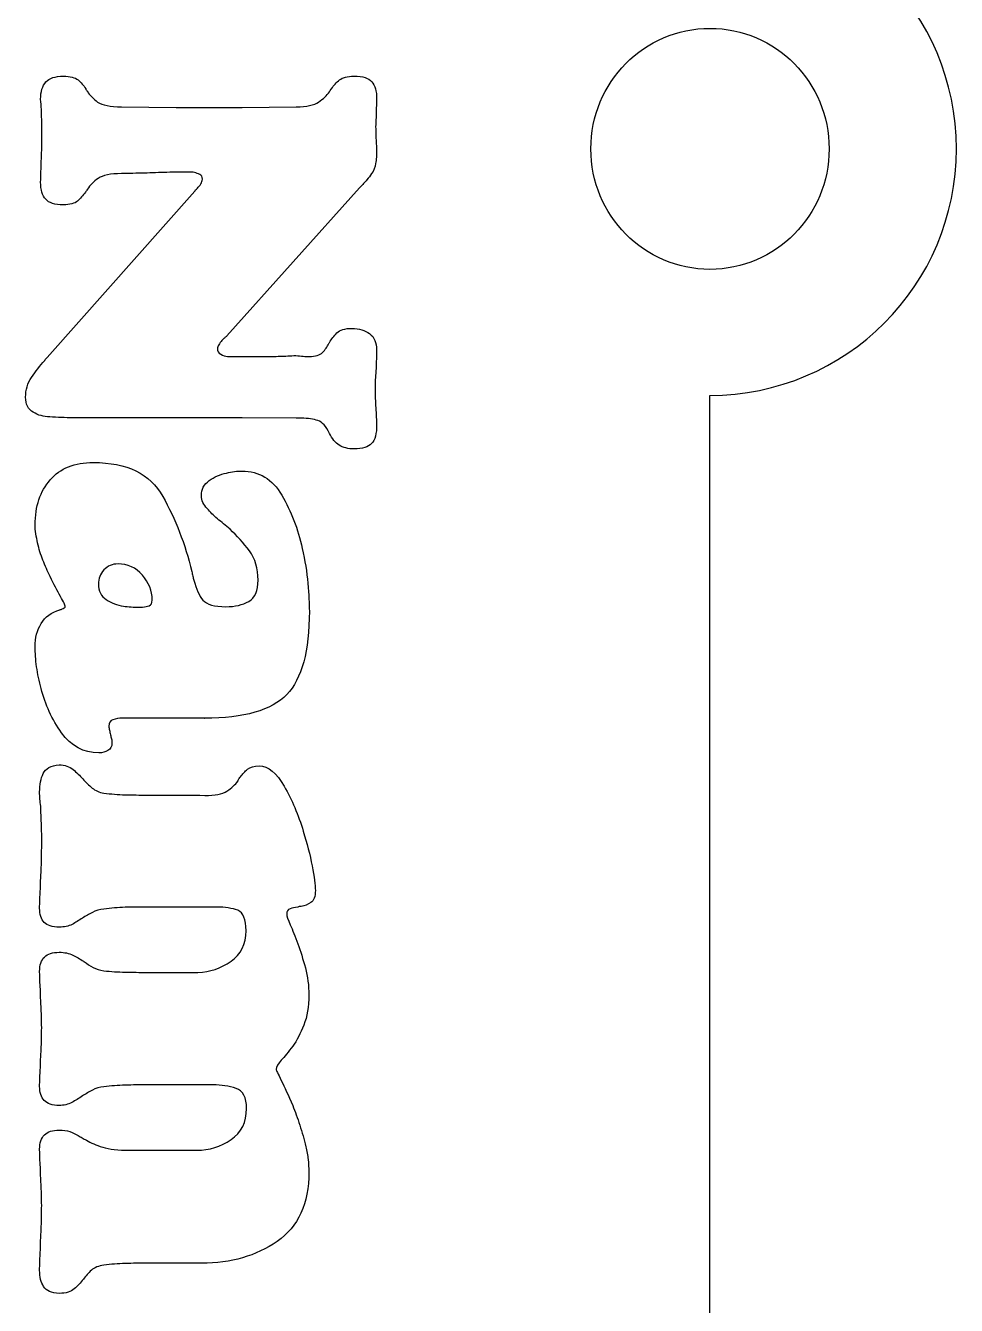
# Model space of a CAD drawing. Extents: x 0 to 771, y 958 to 1701.
# Drawn here: x 728.3 to 771.1, y 1390.8 to 1449.7 of the extents above; entities that cross this region are included whole.
import ezdxf

# ---------------------------------------------------------------- set-up
doc = ezdxf.new("R2010")
doc.units = 0
doc.layers.add('H0114_Printing', color=7, linetype='CONTINUOUS')

msp = doc.modelspace()

# ---------------------------------------------------------------- linework, layer by layer
at = {"layer": 'H0114_Printing', "color": 4}
for points in [[(732.733782, 1445.984764), (735.252782, 1445.961764), (738.279782, 1445.961764), (740.775781, 1445.984764)], [(729.059782, 1443.985764), (729.059782, 1444.482764), (729.059782, 1444.944764), (729.059782, 1445.406764)], [(735.968782, 1442.980764), (735.852782, 1442.980764)], [(729.313782, 1434.453764), (736.107782, 1442.102764)], [(743.687781, 1442.263764), (737.586782, 1435.446764)], [(737.609782, 1434.499764), (737.747782, 1434.499764), (737.863782, 1434.499764), (738.591782, 1434.499764), (739.319782, 1434.499764)], [(731.647782, 1431.680764), (730.514782, 1431.680764)], [(741.006781, 1431.657764), (740.775781, 1431.657764), (738.279782, 1431.680764), (731.647782, 1431.680764)], [(733.496182, 1422.968764), (733.519182, 1422.968764)], [(733.519182, 1422.968764), (733.635182, 1422.968764), (733.704182, 1422.968764)], [(736.569182, 1417.861765), (733.103182, 1417.861765), (732.780182, 1417.861765)], [(736.546182, 1417.861765), (736.569182, 1417.861765)], [(733.912482, 1414.326165), (733.935482, 1414.326165)], [(733.935482, 1414.326165), (736.338482, 1414.326165), (736.569482, 1414.303165)], [(729.059482, 1411.876165), (729.059482, 1412.523165)], [(737.101482, 1409.173165), (736.824482, 1409.173165), (733.935482, 1409.173165)], [(741.006481, 1409.196165), (740.913481, 1409.196165)], [(733.912482, 1406.169165), (736.200482, 1406.169165), (736.246482, 1406.169165)], [(736.939482, 1400.992165), (736.847482, 1400.992165), (736.754482, 1400.992165), (736.592482, 1400.992165), (736.430482, 1400.992165), (733.935482, 1400.992165)], [(733.103482, 1397.988165), (736.200482, 1397.988165)], [(736.430482, 1392.789165), (733.935482, 1392.789165)]]:
    msp.add_lwpolyline(points, dxfattribs=at)
at = {"layer": 'H0114_Printing', "color": 1}
msp.add_lwpolyline([(754.329681, 1444.052064)], close=True, dxfattribs=at)
msp.add_lwpolyline([(759.809681, 1303.945067), (759.809681, 1432.713064)], dxfattribs=at)
for points in [[(771.148681, 1444.052064), (771.148681, 1450.314064), (766.072681, 1455.391064), (759.809681, 1455.391064)], [(754.329681, 1444.052064), (754.329681, 1447.114064), (756.783681, 1449.596064), (759.809681, 1449.596064)], [(759.809681, 1449.596064), (762.836681, 1449.596064), (765.290681, 1447.114064), (765.290681, 1444.052064)], [(759.809681, 1438.508064), (756.783681, 1438.508064), (754.329681, 1440.990064), (754.329681, 1444.052064)], [(765.290681, 1444.052064), (765.290681, 1440.990064), (762.836681, 1438.508064), (759.809681, 1438.508064)], [(759.809681, 1432.713064), (766.072681, 1432.713064), (771.148681, 1437.790064), (771.148681, 1444.052064)]]:
    msp.add_open_spline(points, degree=3, dxfattribs=at)
at = {"layer": 'H0114_Printing', "color": 4}
for points in [[(729.012782, 1446.331764), (729.012782, 1446.685764), (729.093782, 1446.951764), (729.255782, 1447.128764)], [(729.255782, 1447.128764), (729.417782, 1447.305764), (729.683782, 1447.394764), (730.052782, 1447.394764)], [(730.052782, 1447.394764), (730.376782, 1447.394764), (730.603782, 1447.336764), (730.734782, 1447.220764)], [(730.734782, 1447.220764), (730.865782, 1447.105764), (730.984782, 1446.970764), (731.092782, 1446.816764)], [(742.392781, 1446.816764), (742.500781, 1446.970764), (742.624781, 1447.105764), (742.762781, 1447.220764)], [(742.762781, 1447.220764), (742.901781, 1447.336764), (743.124781, 1447.394764), (743.432781, 1447.394764)], [(743.432781, 1447.394764), (743.833781, 1447.394764), (744.106781, 1447.309764), (744.252781, 1447.140764)], [(744.252781, 1447.140764), (744.399781, 1446.970764), (744.472781, 1446.709764), (744.472781, 1446.354764)], [(731.092782, 1446.816764), (731.092782, 1446.785764), (731.100782, 1446.762764), (731.115782, 1446.747764)], [(731.115782, 1446.747764), (731.130782, 1446.732764), (731.146782, 1446.716764), (731.161782, 1446.701764)], [(731.161782, 1446.701764), (731.269782, 1446.516764), (731.427782, 1446.350764), (731.635782, 1446.204764)], [(741.803781, 1446.204764), (742.011781, 1446.350764), (742.176781, 1446.508764), (742.300781, 1446.678764)], [(742.300781, 1446.678764), (742.315781, 1446.709764), (742.330781, 1446.735764), (742.346781, 1446.758764)], [(742.346781, 1446.758764), (742.361781, 1446.781764), (742.377781, 1446.801764), (742.392781, 1446.816764)], [(729.047782, 1445.868764), (729.039782, 1446.023764), (729.028782, 1446.177764), (729.012782, 1446.331764)], [(731.635782, 1446.204764), (731.843782, 1446.057764), (732.209782, 1445.984764), (732.733782, 1445.984764)], [(740.775781, 1445.984764), (741.252781, 1445.984764), (741.595781, 1446.057764), (741.803781, 1446.204764)], [(744.461781, 1446.030764), (744.453781, 1445.923764), (744.449781, 1445.815764), (744.449781, 1445.707764)], [(744.472781, 1446.354764), (744.472781, 1446.247764), (744.468781, 1446.138764), (744.461781, 1446.030764)], [(729.059782, 1445.406764), (729.059782, 1445.560764), (729.055782, 1445.715764), (729.047782, 1445.868764)], [(744.437781, 1445.406764), (744.430781, 1445.299764), (744.426781, 1445.191764), (744.426781, 1445.083764)], [(744.449781, 1445.707764), (744.449781, 1445.615764), (744.445781, 1445.514764), (744.437781, 1445.406764)], [(744.426781, 1445.083764), (744.426781, 1444.913764), (744.430781, 1444.740764), (744.437781, 1444.563764)], [(744.437781, 1444.563764), (744.445781, 1444.386764), (744.457781, 1444.213764), (744.472781, 1444.043764)], [(729.035782, 1443.488764), (729.051782, 1443.658764), (729.059782, 1443.823764), (729.059782, 1443.985764)], [(744.472781, 1444.043764), (744.472781, 1443.766764), (744.457781, 1443.542764), (744.426781, 1443.373764)], [(729.012782, 1442.518764), (729.012782, 1442.672764), (729.016782, 1442.834764), (729.024782, 1443.003764)], [(729.024782, 1443.003764), (729.032782, 1443.173764), (729.035782, 1443.335764), (729.035782, 1443.488764)], [(744.426781, 1443.373764), (744.395781, 1443.203764), (744.334781, 1443.049764), (744.241781, 1442.910764)], [(729.244782, 1441.732764), (729.089782, 1441.902764), (729.012782, 1442.164764), (729.012782, 1442.518764)], [(731.658782, 1442.691764), (731.450782, 1442.545764), (731.285782, 1442.379764), (731.161782, 1442.195764)], [(732.733782, 1442.910764), (732.225782, 1442.910764), (731.866782, 1442.838764), (731.658782, 1442.691764)], [(733.253782, 1442.922764), (733.076782, 1442.914764), (732.902782, 1442.910764), (732.733782, 1442.910764)], [(733.773782, 1442.934764), (733.603782, 1442.934764), (733.430782, 1442.930764), (733.253782, 1442.922764)], [(734.824782, 1442.969764), (734.478782, 1442.961764), (734.127782, 1442.949764), (733.773782, 1442.934764)], [(735.852782, 1442.980764), (735.513782, 1442.980764), (735.171782, 1442.977764), (734.824782, 1442.969764)], [(736.084782, 1442.957764), (736.053782, 1442.973764), (736.014782, 1442.980764), (735.968782, 1442.980764)], [(736.338782, 1442.876764), (736.260782, 1442.914764), (736.176782, 1442.941764), (736.084782, 1442.957764)], [(736.223782, 1442.240764), (736.283782, 1442.302764), (736.338782, 1442.368764), (736.384782, 1442.437764)], [(736.453782, 1442.657764), (736.453782, 1442.764764), (736.415782, 1442.838764), (736.338782, 1442.876764)], [(736.384782, 1442.437764), (736.430782, 1442.507764), (736.453782, 1442.579764), (736.453782, 1442.657764)], [(744.022781, 1442.622764), (743.936781, 1442.522764), (743.825781, 1442.402764), (743.687781, 1442.263764)], [(744.241781, 1442.910764), (744.179781, 1442.818764), (744.106781, 1442.722764), (744.022781, 1442.622764)], [(731.069782, 1442.056764), (730.961782, 1441.902764), (730.841782, 1441.767764), (730.711782, 1441.651764)], [(731.115782, 1442.125764), (731.100782, 1442.110764), (731.084782, 1442.087764), (731.069782, 1442.056764)], [(731.161782, 1442.195764), (731.146782, 1442.164764), (731.130782, 1442.140764), (731.115782, 1442.125764)], [(736.107782, 1442.102764), (736.107782, 1442.117764), (736.118782, 1442.136764), (736.141782, 1442.160764)], [(736.141782, 1442.160764), (736.164782, 1442.183764), (736.191782, 1442.210764), (736.223782, 1442.240764)], [(730.052782, 1441.478764), (729.667782, 1441.478764), (729.397782, 1441.563764), (729.244782, 1441.732764)], [(730.711782, 1441.651764), (730.580782, 1441.536764), (730.360782, 1441.478764), (730.052782, 1441.478764)], [(737.493782, 1435.366764), (737.462782, 1435.343764), (737.432782, 1435.316764), (737.401782, 1435.285764)], [(737.586782, 1435.446764), (737.555782, 1435.416764), (737.524782, 1435.389764), (737.493782, 1435.366764)], [(742.300781, 1435.146764), (742.392781, 1435.300764), (742.508781, 1435.446764), (742.646781, 1435.585764)], [(742.646781, 1435.585764), (742.785781, 1435.724764), (743.016781, 1435.793764), (743.340781, 1435.793764)], [(743.340781, 1435.793764), (743.663781, 1435.793764), (743.933781, 1435.712764), (744.149781, 1435.551764)], [(744.149781, 1435.551764), (744.364781, 1435.389764), (744.472781, 1435.138764), (744.472781, 1434.799764)], [(737.239782, 1435.088764), (737.193782, 1435.019764), (737.162782, 1434.954764), (737.147782, 1434.892764)], [(737.147782, 1434.892764), (737.147782, 1434.753764), (737.196782, 1434.657764), (737.297782, 1434.603764)], [(737.401782, 1435.285764), (737.339782, 1435.224764), (737.285782, 1435.158764), (737.239782, 1435.088764)], [(741.977781, 1434.684764), (742.100781, 1434.807764), (742.199781, 1434.946764), (742.277781, 1435.100764)], [(742.277781, 1435.100764), (742.292781, 1435.115764), (742.300781, 1435.131764), (742.300781, 1435.146764)], [(744.472781, 1434.799764), (744.472781, 1434.661764), (744.468781, 1434.522764), (744.461781, 1434.383764)], [(728.597782, 1433.540764), (728.781782, 1433.810764), (728.982782, 1434.068764), (729.197782, 1434.314764)], [(729.197782, 1434.314764), (729.213782, 1434.345764), (729.232782, 1434.372764), (729.255782, 1434.395764)], [(729.255782, 1434.395764), (729.278782, 1434.419764), (729.297782, 1434.438764), (729.313782, 1434.453764)], [(737.297782, 1434.603764), (737.397782, 1434.549764), (737.501782, 1434.514764), (737.609782, 1434.499764)], [(739.319782, 1434.499764), (739.550782, 1434.499764), (739.785782, 1434.503764), (740.024781, 1434.510764)], [(740.024781, 1434.510764), (740.263781, 1434.518764), (740.505781, 1434.530764), (740.752781, 1434.545764)], [(740.752781, 1434.545764), (740.875781, 1434.530764), (740.986781, 1434.518764), (741.087781, 1434.510764)], [(741.087781, 1434.510764), (741.187781, 1434.503764), (741.283781, 1434.499764), (741.376781, 1434.499764)], [(741.376781, 1434.499764), (741.653781, 1434.499764), (741.853781, 1434.561764), (741.977781, 1434.684764)], [(744.461781, 1434.383764), (744.453781, 1434.245764), (744.449781, 1434.099764), (744.449781, 1433.945764)], [(744.449781, 1433.945764), (744.434781, 1433.806764), (744.422781, 1433.667764), (744.414781, 1433.529764)], [(728.319782, 1432.627764), (728.319782, 1432.966764), (728.411782, 1433.271764), (728.597782, 1433.540764)], [(744.414781, 1433.529764), (744.406781, 1433.390764), (744.402781, 1433.251764), (744.402781, 1433.112764)], [(744.402781, 1433.112764), (744.402781, 1432.820764), (744.410781, 1432.531764), (744.426781, 1432.246764)], [(728.666782, 1431.934764), (728.435782, 1432.073764), (728.319782, 1432.304764), (728.319782, 1432.627764)], [(729.428782, 1431.726764), (729.151782, 1431.726764), (728.897782, 1431.796764), (728.666782, 1431.934764)], [(744.426781, 1432.246764), (744.441781, 1431.961764), (744.457781, 1431.672764), (744.472781, 1431.379764)], [(730.514782, 1431.680764), (730.145782, 1431.680764), (729.782782, 1431.695764), (729.428782, 1431.726764)], [(741.768781, 1431.552764), (741.568781, 1431.622764), (741.314781, 1431.657764), (741.006781, 1431.657764)], [(742.300781, 1430.963764), (742.146781, 1431.287764), (741.969781, 1431.484764), (741.768781, 1431.552764)], [(744.472781, 1431.379764), (744.472781, 1430.948764), (744.395781, 1430.651764), (744.241781, 1430.490764)], [(742.751781, 1430.420764), (742.573781, 1430.536764), (742.423781, 1430.717764), (742.300781, 1430.963764)], [(743.432781, 1430.247764), (743.155781, 1430.247764), (742.927781, 1430.305764), (742.751781, 1430.420764)], [(744.241781, 1430.490764), (744.087781, 1430.328764), (743.817781, 1430.247764), (743.432781, 1430.247764)], [(729.452182, 1428.826764), (729.914182, 1429.358764), (730.576182, 1429.624764), (731.439182, 1429.624764)], [(731.439182, 1429.624764), (732.980182, 1429.624764), (734.043182, 1429.103764), (734.628182, 1428.064764)], [(736.766182, 1428.791764), (737.004182, 1428.961764), (737.270182, 1429.077764), (737.563182, 1429.138764)], [(737.563182, 1429.138764), (737.687182, 1429.169764), (737.810182, 1429.192764), (737.933182, 1429.207764)], [(737.933182, 1429.207764), (738.056182, 1429.223764), (738.172182, 1429.230764), (738.279182, 1429.230764)], [(738.279182, 1429.230764), (739.065182, 1429.230764), (739.674182, 1428.861764), (740.105181, 1428.121764)], [(728.759182, 1426.758764), (728.759182, 1427.606764), (728.990182, 1428.294764), (729.452182, 1428.826764)], [(736.408182, 1428.098764), (736.408182, 1428.391764), (736.527182, 1428.622764), (736.766182, 1428.791764)], [(734.628182, 1428.064764), (735.214182, 1427.024764), (735.660182, 1425.872764), (735.969182, 1424.609764)], [(736.477182, 1427.786764), (736.431182, 1427.886764), (736.408182, 1427.990764), (736.408182, 1428.098764)], [(736.685182, 1427.497764), (736.593182, 1427.590764), (736.523182, 1427.686764), (736.477182, 1427.786764)], [(740.105181, 1428.121764), (740.536181, 1427.382764), (740.852181, 1426.565764), (741.052181, 1425.671764)], [(737.147182, 1427.035764), (736.962182, 1427.189764), (736.808182, 1427.344764), (736.685182, 1427.497764)], [(728.793182, 1426.342764), (728.770182, 1426.481764), (728.759182, 1426.619764), (728.759182, 1426.758764)], [(737.725182, 1426.550764), (737.525182, 1426.720764), (737.332182, 1426.881764), (737.147182, 1427.035764)], [(738.615182, 1425.557764), (738.345182, 1425.926764), (738.048182, 1426.257764), (737.725182, 1426.550764)], [(728.874182, 1425.926764), (728.844182, 1426.065764), (728.817182, 1426.203764), (728.793182, 1426.342764)], [(729.117182, 1425.129764), (729.017182, 1425.383764), (728.936182, 1425.648764), (728.874182, 1425.926764)], [(739.019182, 1424.216764), (739.019182, 1424.740764), (738.884182, 1425.186764), (738.615182, 1425.557764)], [(741.052181, 1425.671764), (741.175181, 1425.117764), (741.261181, 1424.582764), (741.307181, 1424.066764)], [(729.452182, 1424.378764), (729.328182, 1424.624764), (729.217182, 1424.874764), (729.117182, 1425.129764)], [(732.572182, 1424.956764), (732.309182, 1424.956764), (732.094182, 1424.863764), (731.925182, 1424.678764)], [(733.692182, 1424.447764), (733.392182, 1424.786764), (733.019182, 1424.956764), (732.572182, 1424.956764)], [(729.926182, 1423.465764), (729.779182, 1423.719764), (729.621182, 1424.024764), (729.452182, 1424.378764)], [(731.925182, 1424.678764), (731.755182, 1424.493764), (731.670182, 1424.277764), (731.670182, 1424.031764)], [(734.143182, 1423.292764), (734.143182, 1423.723764), (733.993182, 1424.108764), (733.692182, 1424.447764)], [(735.969182, 1424.609764), (735.984182, 1424.532764), (735.999182, 1424.463764), (736.015182, 1424.401764)], [(736.015182, 1424.401764), (736.030182, 1424.339764), (736.045182, 1424.277764), (736.061182, 1424.216764)], [(736.061182, 1424.216764), (736.169182, 1423.800764), (736.307182, 1423.492764), (736.477182, 1423.292764)], [(738.592182, 1423.234764), (738.876182, 1423.396764), (739.019182, 1423.723764), (739.019182, 1424.216764)], [(731.670182, 1424.031764), (731.670182, 1423.708764), (731.790182, 1423.469764), (732.028182, 1423.314764)], [(741.307181, 1424.066764), (741.353181, 1423.550764), (741.376181, 1423.122764), (741.376181, 1422.783764)], [(730.145182, 1422.991764), (730.145182, 1423.053764), (730.072182, 1423.211764), (729.926182, 1423.465764)], [(730.099182, 1422.934764), (730.130182, 1422.957764), (730.145182, 1422.976764), (730.145182, 1422.991764)], [(732.028182, 1423.314764), (732.267182, 1423.161764), (732.533182, 1423.061764), (732.826182, 1423.014764)], [(732.826182, 1423.014764), (732.933182, 1422.999764), (733.049182, 1422.988764), (733.173182, 1422.980764)], [(733.173182, 1422.980764), (733.296182, 1422.972764), (733.403182, 1422.968764), (733.496182, 1422.968764)], [(733.704182, 1422.968764), (733.812182, 1422.984764), (733.912182, 1423.007764), (734.004182, 1423.037764)], [(734.004182, 1423.037764), (734.097182, 1423.068764), (734.143182, 1423.153764), (734.143182, 1423.292764)], [(736.477182, 1423.292764), (736.646182, 1423.092764), (737.001182, 1422.991764), (737.540182, 1422.991764)], [(737.540182, 1422.991764), (737.956182, 1422.991764), (738.306182, 1423.072764), (738.592182, 1423.234764)], [(729.036182, 1422.217764), (729.221182, 1422.517764), (729.506182, 1422.729764), (729.891182, 1422.852764)], [(729.891182, 1422.852764), (729.906182, 1422.852764), (729.926182, 1422.856764), (729.949182, 1422.864764)], [(729.949182, 1422.864764), (729.972182, 1422.872764), (729.991182, 1422.883764), (730.006182, 1422.899764)], [(730.006182, 1422.899764), (730.037182, 1422.899764), (730.068182, 1422.911764), (730.099182, 1422.934764)], [(741.376181, 1422.783764), (741.376181, 1420.950764), (741.029181, 1419.671765), (740.336181, 1418.947765)], [(728.759182, 1421.142764), (728.759182, 1421.559764), (728.851182, 1421.916764), (729.036182, 1422.217764)], [(728.828182, 1420.229764), (728.782182, 1420.561764), (728.759182, 1420.865764), (728.759182, 1421.142764)], [(729.036182, 1419.225765), (728.943182, 1419.564765), (728.874182, 1419.898765), (728.828182, 1420.229764)], [(729.972182, 1417.191765), (729.533182, 1417.807765), (729.221182, 1418.485765), (729.036182, 1419.225765)], [(740.336181, 1418.947765), (739.643182, 1418.223765), (738.379182, 1417.861765), (736.546182, 1417.861765)], [(732.340182, 1417.792765), (732.217182, 1417.745765), (732.156182, 1417.646765), (732.156182, 1417.492765)], [(732.780182, 1417.861765), (732.610182, 1417.861765), (732.464182, 1417.838765), (732.340182, 1417.792765)], [(731.693182, 1416.267765), (730.985182, 1416.267765), (730.411182, 1416.575765), (729.972182, 1417.191765)], [(732.156182, 1417.492765), (732.156182, 1417.430765), (732.163182, 1417.368765), (732.179182, 1417.307765)], [(732.179182, 1417.307765), (732.194182, 1417.245765), (732.210182, 1417.176765), (732.225182, 1417.098765)], [(732.225182, 1417.098765), (732.240182, 1417.037765), (732.256182, 1416.975765), (732.271182, 1416.914765)], [(732.294182, 1416.729765), (732.294182, 1416.560765), (732.233182, 1416.440765), (732.110182, 1416.370765)], [(732.271182, 1416.914765), (732.286182, 1416.852765), (732.294182, 1416.790765), (732.294182, 1416.729765)], [(732.110182, 1416.370765), (731.986182, 1416.301765), (731.847182, 1416.267765), (731.693182, 1416.267765)], [(728.966482, 1414.465165), (728.966482, 1414.804165), (729.020482, 1415.089165), (729.128482, 1415.319165)], [(729.128482, 1415.319165), (729.236482, 1415.551165), (729.482482, 1415.682165), (729.868482, 1415.712165)], [(729.868482, 1415.712165), (730.130482, 1415.712165), (730.341482, 1415.643165), (730.503482, 1415.504165)], [(730.503482, 1415.504165), (730.665482, 1415.366165), (730.815482, 1415.220165), (730.954482, 1415.066165)], [(738.210482, 1415.158165), (738.302482, 1415.296165), (738.410482, 1415.416165), (738.534482, 1415.516165)], [(738.534482, 1415.516165), (738.657482, 1415.616165), (738.834482, 1415.666165), (739.065482, 1415.666165)], [(739.065482, 1415.666165), (739.481482, 1415.666165), (739.866482, 1415.354165), (740.220481, 1414.730165)], [(730.954482, 1415.066165), (731.092482, 1414.912165), (731.235482, 1414.773165), (731.381482, 1414.649165)], [(737.586482, 1414.511165), (737.801482, 1414.649165), (737.971482, 1414.804165), (738.094482, 1414.973165)], [(738.094482, 1414.973165), (738.109482, 1415.019165), (738.129482, 1415.058165), (738.152482, 1415.089165)], [(738.152482, 1415.089165), (738.175482, 1415.120165), (738.195482, 1415.143165), (738.210482, 1415.158165)], [(728.978482, 1414.141165), (728.970482, 1414.249165), (728.966482, 1414.357165), (728.966482, 1414.465165)], [(731.381482, 1414.649165), (731.528482, 1414.526165), (731.708482, 1414.450165), (731.924482, 1414.419165)], [(731.924482, 1414.419165), (732.248482, 1414.372165), (732.575482, 1414.345165), (732.906482, 1414.337165)], [(732.906482, 1414.337165), (733.238482, 1414.330165), (733.573482, 1414.326165), (733.912482, 1414.326165)], [(736.569482, 1414.303165), (737.031482, 1414.303165), (737.370482, 1414.372165), (737.586482, 1414.511165)], [(740.220481, 1414.730165), (740.575481, 1414.107165), (740.868481, 1413.417165), (741.098481, 1412.662165)], [(729.013482, 1413.818165), (728.997482, 1413.925165), (728.986482, 1414.033165), (728.978482, 1414.141165)], [(729.024482, 1413.494165), (729.016482, 1413.602165), (729.013482, 1413.710165), (729.013482, 1413.818165)], [(729.036482, 1413.170165), (729.036482, 1413.278165), (729.032482, 1413.387165), (729.024482, 1413.494165)], [(729.059482, 1412.523165), (729.059482, 1412.739165), (729.051482, 1412.955165), (729.036482, 1413.170165)], [(741.098481, 1412.662165), (741.268481, 1412.108165), (741.402481, 1411.576165), (741.503481, 1411.067165)], [(729.047482, 1411.183165), (729.055482, 1411.414165), (729.059482, 1411.645165), (729.059482, 1411.876165)], [(729.013482, 1410.490165), (729.028482, 1410.721165), (729.040482, 1410.952165), (729.047482, 1411.183165)], [(741.503481, 1411.067165), (741.603481, 1410.559165), (741.653481, 1410.182165), (741.653481, 1409.935165)], [(728.989482, 1409.820165), (729.005482, 1410.051165), (729.013482, 1410.274165), (729.013482, 1410.490165)], [(728.966482, 1409.127165), (728.966482, 1409.357165), (728.974482, 1409.589165), (728.989482, 1409.820165)], [(741.653481, 1409.935165), (741.653481, 1409.658165), (741.583481, 1409.473165), (741.445481, 1409.380165)], [(729.174482, 1408.467165), (729.036482, 1408.614165), (728.966482, 1408.834165), (728.966482, 1409.127165)], [(731.393482, 1408.930165), (731.239482, 1408.846165), (731.084482, 1408.756165), (730.931482, 1408.664165)], [(731.924482, 1409.080165), (731.724482, 1409.065165), (731.547482, 1409.015165), (731.393482, 1408.930165)], [(732.906482, 1409.161165), (732.575482, 1409.154165), (732.248482, 1409.127165), (731.924482, 1409.080165)], [(733.935482, 1409.173165), (733.580482, 1409.173165), (733.238482, 1409.169165), (732.906482, 1409.161165)], [(738.083482, 1409.023165), (737.828482, 1409.123165), (737.501482, 1409.173165), (737.101482, 1409.173165)], [(738.464482, 1408.087165), (738.464482, 1408.610165), (738.337482, 1408.922165), (738.083482, 1409.023165)], [(740.486481, 1409.092165), (740.386481, 1409.054165), (740.336481, 1408.972165), (740.336481, 1408.849165)], [(740.336481, 1408.849165), (740.336481, 1408.756165), (740.390481, 1408.591165), (740.497481, 1408.352165)], [(740.844481, 1409.173165), (740.706481, 1409.158165), (740.586481, 1409.130165), (740.486481, 1409.092165)], [(740.913481, 1409.196165), (740.882481, 1409.196165), (740.859481, 1409.188165), (740.844481, 1409.173165)], [(741.445481, 1409.380165), (741.307481, 1409.288165), (741.160481, 1409.227165), (741.006481, 1409.196165)], [(729.868482, 1408.248165), (729.544482, 1408.248165), (729.313482, 1408.321165), (729.174482, 1408.467165)], [(730.457482, 1408.376165), (730.295482, 1408.291165), (730.099482, 1408.248165), (729.868482, 1408.248165)], [(730.931482, 1408.664165), (730.776482, 1408.557165), (730.619482, 1408.460165), (730.457482, 1408.376165)], [(740.497481, 1408.352165), (740.605481, 1408.114165), (740.721481, 1407.825165), (740.844481, 1407.486165)], [(737.771482, 1406.677165), (738.233482, 1407.001165), (738.464482, 1407.471165), (738.464482, 1408.087165)], [(729.186482, 1406.873165), (729.332482, 1407.020165), (729.559482, 1407.093165), (729.868482, 1407.093165)], [(729.868482, 1407.093165), (730.114482, 1407.093165), (730.322482, 1407.050165), (730.492482, 1406.966165)], [(740.844481, 1407.486165), (740.967481, 1407.147165), (741.083481, 1406.777165), (741.191481, 1406.377165)], [(728.966482, 1406.215165), (728.966482, 1406.508165), (729.040482, 1406.727165), (729.186482, 1406.873165)], [(730.492482, 1406.966165), (730.661482, 1406.881165), (730.822482, 1406.785165), (730.977482, 1406.677165)], [(730.977482, 1406.677165), (730.992482, 1406.677165), (731.000482, 1406.673165), (731.000482, 1406.666165)], [(731.000482, 1406.666165), (731.000482, 1406.658165), (731.007482, 1406.654165), (731.023482, 1406.654165)], [(731.023482, 1406.654165), (731.146482, 1406.561165), (731.281482, 1406.477165), (731.427482, 1406.400165)], [(736.246482, 1406.169165), (736.800482, 1406.184165), (737.309482, 1406.354165), (737.771482, 1406.677165)], [(728.989482, 1405.568165), (728.974482, 1405.784165), (728.966482, 1405.999165), (728.966482, 1406.215165)], [(731.427482, 1406.400165), (731.574482, 1406.323165), (731.739482, 1406.269165), (731.924482, 1406.238165)], [(731.924482, 1406.238165), (732.248482, 1406.207165), (732.575482, 1406.188165), (732.906482, 1406.180165)], [(732.906482, 1406.180165), (733.238482, 1406.172165), (733.573482, 1406.169165), (733.912482, 1406.169165)], [(741.191481, 1406.377165), (741.299481, 1405.976165), (741.353481, 1405.560165), (741.353481, 1405.129165)], [(729.013482, 1404.897165), (729.013482, 1405.129165), (729.005482, 1405.352165), (728.989482, 1405.568165)], [(729.047482, 1404.250165), (729.040482, 1404.466165), (729.028482, 1404.682165), (729.013482, 1404.897165)], [(741.353481, 1405.129165), (741.353481, 1404.589165), (741.276481, 1404.127165), (741.121481, 1403.742165)], [(729.059482, 1403.603165), (729.059482, 1403.819165), (729.055482, 1404.035165), (729.047482, 1404.250165)], [(729.047482, 1402.922165), (729.055482, 1403.145165), (729.059482, 1403.373165), (729.059482, 1403.603165)], [(741.121481, 1403.742165), (740.967481, 1403.357165), (740.798481, 1403.033165), (740.613481, 1402.772165)], [(729.013482, 1402.263165), (729.028482, 1402.479165), (729.040482, 1402.699165), (729.047482, 1402.922165)], [(740.613481, 1402.772165), (740.413481, 1402.510165), (740.236481, 1402.294165), (740.082481, 1402.124165)], [(728.989482, 1401.604165), (729.005482, 1401.828165), (729.013482, 1402.048165), (729.013482, 1402.263165)], [(740.082481, 1402.124165), (739.928482, 1401.955165), (739.850482, 1401.816165), (739.850482, 1401.709165)], [(728.966482, 1400.923165), (728.966482, 1401.154165), (728.974482, 1401.381165), (728.989482, 1401.604165)], [(739.850482, 1401.709165), (739.850482, 1401.678165), (739.928482, 1401.508165), (740.082481, 1401.200165)], [(740.082481, 1401.200165), (740.236481, 1400.892165), (740.413481, 1400.507165), (740.613481, 1400.045165)], [(729.174482, 1400.276165), (729.036482, 1400.430165), (728.966482, 1400.646165), (728.966482, 1400.923165)], [(731.393482, 1400.750165), (731.239482, 1400.665165), (731.084482, 1400.576165), (730.931482, 1400.484165)], [(731.924482, 1400.900165), (731.724482, 1400.884165), (731.547482, 1400.834165), (731.393482, 1400.750165)], [(732.906482, 1400.980165), (732.575482, 1400.973165), (732.248482, 1400.946165), (731.924482, 1400.900165)], [(733.935482, 1400.992165), (733.580482, 1400.992165), (733.238482, 1400.989165), (732.906482, 1400.980165)], [(738.002482, 1400.830165), (737.678482, 1400.939165), (737.324482, 1400.992165), (736.939482, 1400.992165)], [(738.487482, 1399.906165), (738.487482, 1400.415165), (738.325482, 1400.722165), (738.002482, 1400.830165)], [(729.868482, 1400.045165), (729.544482, 1400.045165), (729.313482, 1400.122165), (729.174482, 1400.276165)], [(730.446482, 1400.183165), (730.276482, 1400.091165), (730.083482, 1400.045165), (729.868482, 1400.045165)], [(730.931482, 1400.484165), (730.776482, 1400.376165), (730.615482, 1400.276165), (730.446482, 1400.183165)], [(740.613481, 1400.045165), (740.721481, 1399.767165), (740.829481, 1399.467165), (740.936481, 1399.143165)], [(737.771482, 1398.473165), (738.248482, 1398.797165), (738.487482, 1399.274165), (738.487482, 1399.906165)], [(729.186482, 1398.693165), (729.332482, 1398.839165), (729.559482, 1398.913165), (729.868482, 1398.913165)], [(729.868482, 1398.913165), (730.052482, 1398.913165), (730.214482, 1398.889165), (730.353482, 1398.843165)], [(730.353482, 1398.843165), (730.492482, 1398.797165), (730.622482, 1398.735165), (730.746482, 1398.658165)], [(740.936481, 1399.143165), (741.044481, 1398.820165), (741.137481, 1398.489165), (741.214481, 1398.150165)], [(728.966482, 1398.034165), (728.966482, 1398.327165), (729.040482, 1398.546165), (729.186482, 1398.693165)], [(730.746482, 1398.658165), (730.807482, 1398.628165), (730.865482, 1398.593165), (730.919482, 1398.554165)], [(730.919482, 1398.554165), (730.973482, 1398.516165), (731.038482, 1398.481165), (731.115482, 1398.450165)], [(731.115482, 1398.450165), (731.315482, 1398.327165), (731.566482, 1398.219165), (731.867482, 1398.127165)], [(736.200482, 1397.988165), (736.769482, 1397.988165), (737.293482, 1398.150165), (737.771482, 1398.473165)], [(728.989482, 1397.387165), (728.974482, 1397.603165), (728.966482, 1397.819165), (728.966482, 1398.034165)], [(731.867482, 1398.127165), (732.167482, 1398.034165), (732.579482, 1397.988165), (733.103482, 1397.988165)], [(741.214481, 1398.150165), (741.260481, 1397.950165), (741.295481, 1397.753165), (741.318481, 1397.560165)], [(729.013482, 1396.717165), (729.013482, 1396.948165), (729.005482, 1397.172165), (728.989482, 1397.387165)], [(741.318481, 1397.560165), (741.341481, 1397.368165), (741.353481, 1397.180165), (741.353481, 1396.994165)], [(729.047482, 1396.070165), (729.040482, 1396.286165), (729.028482, 1396.501165), (729.013482, 1396.717165)], [(741.353481, 1396.994165), (741.353481, 1395.531165), (740.868481, 1394.464165), (739.897482, 1393.794165)], [(729.059482, 1395.423165), (729.059482, 1395.639165), (729.055482, 1395.854165), (729.047482, 1396.070165)], [(729.047482, 1394.684165), (729.055482, 1394.930165), (729.059482, 1395.177165), (729.059482, 1395.423165)], [(729.013482, 1393.944165), (729.028482, 1394.191165), (729.040482, 1394.437165), (729.047482, 1394.684165)], [(728.989482, 1393.204165), (729.005482, 1393.451165), (729.013482, 1393.698165), (729.013482, 1393.944165)], [(739.897482, 1393.794165), (738.926482, 1393.124165), (737.771482, 1392.789165), (736.430482, 1392.789165)], [(728.966482, 1392.465165), (728.966482, 1392.712165), (728.974482, 1392.958165), (728.989482, 1393.204165)], [(729.151482, 1391.714165), (729.028482, 1391.907165), (728.966482, 1392.157165), (728.966482, 1392.465165)], [(731.347482, 1392.465165), (731.208482, 1392.342165), (731.084482, 1392.203165), (730.977482, 1392.049165)], [(731.924482, 1392.696165), (731.678482, 1392.665165), (731.485482, 1392.589165), (731.347482, 1392.465165)], [(732.906482, 1392.777165), (732.575482, 1392.769165), (732.248482, 1392.742165), (731.924482, 1392.696165)], [(733.935482, 1392.789165), (733.580482, 1392.789165), (733.238482, 1392.785165), (732.906482, 1392.777165)], [(730.977482, 1392.049165), (730.853482, 1391.895165), (730.715482, 1391.749165), (730.561482, 1391.610165)], [(729.868482, 1391.402165), (729.513482, 1391.418165), (729.274482, 1391.521165), (729.151482, 1391.714165)], [(730.561482, 1391.610165), (730.407482, 1391.471165), (730.176482, 1391.402165), (729.868482, 1391.402165)]]:
    msp.add_open_spline(points, degree=3, dxfattribs=at)

doc.saveas('drawing.dxf')
